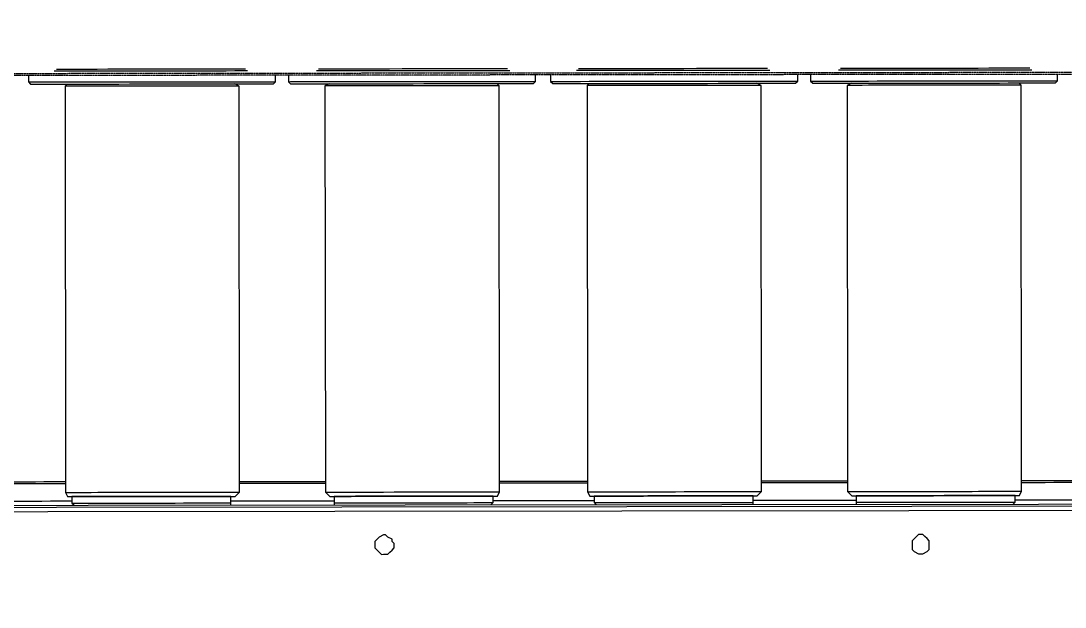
# Model space of a CAD drawing. Header units: feet. Extents: x -99009 to 3252343, y -11094690 to 9035152.
# Drawn here: x 2487088 to 2487448.1, y -1980399.1 to -1980196.9 of the extents above; entities that cross this region are included whole.
import ezdxf

# ---------------------------------------------------------------- set-up
doc = ezdxf.new("R2010")
doc.units = ezdxf.units.FT
doc.linetypes.add('PDF_IMPORT', pattern=[1, 0.8, -0.2])
doc.layers.add('1', color=1, linetype='Continuous')

# ---------------------------------------------------------------- blocks, each defined once
blk = doc.blocks.new('lEVELLING mACHINE')
at = {"color": 200, "lineweight": 25, "transparency": 33554684}
for points in [[(14653.18, 6932.46), (14653.18, 6941.35), (14653.18, 7044.34), (14652.44, 7044.34), (14651.7, 7044.34), (14650.96, 7044.34), (14650.22, 7044.34), (14648.74, 7044.34), (14648, 7044.34), (13658.1, 7044.34), (13658.1, 6909.49), (14648, 6909.49)], [(14644.29, 6907.27), (13661.06, 6907.27), (13661.06, 6908.01), (14644.29, 6908.01), (14644.29, 6909.49)], [(14216.03, 6907.27), (14215.29, 6906.53), (14215.29, 6904.3), (14216.03, 6904.3)], [(14215.29, 6904.3), (14216.03, 6904.3), (14216.77, 6904.3), (14217.51, 6904.3), (14218.99, 6904.3), (14221.21, 6904.3), (14222.7, 6904.3), (14225.66, 6904.3), (14227.88, 6904.3), (14230.85, 6904.3), (14233.81, 6904.3), (14236.77, 6904.3), (14239.74, 6904.3), (14242.7, 6904.3), (14245.67, 6904.3), (14248.63, 6904.3), (14251.59, 6904.3), (14254.56, 6904.3), (14257.52, 6904.3), (14260.48, 6904.3), (14262.71, 6904.3), (14264.93, 6904.3), (14266.41, 6904.3), (14267.89, 6904.3), (14268.63, 6904.3), (14270.12, 6904.3), (14270.12, 6906.53), (14270.12, 6907.27)], [(14305.68, 6907.27), (14305.68, 6906.53), (14305.68, 6904.3), (14306.42, 6904.3), (14307.9, 6904.3), (14309.39, 6904.3), (14310.87, 6904.3), (14313.09, 6904.3), (14315.31, 6904.3), (14317.54, 6904.3), (14320.5, 6904.3), (14323.46, 6904.3), (14326.43, 6904.3), (14329.39, 6904.3), (14332.36, 6904.3), (14336.06, 6904.3), (14339.02, 6904.3), (14341.99, 6904.3), (14344.95, 6904.3), (14347.92, 6904.3), (14350.14, 6904.3), (14352.36, 6904.3), (14354.58, 6904.3), (14356.07, 6904.3), (14357.55, 6904.3), (14359.03, 6904.3), (14359.77, 6904.3), (14360.51, 6904.3)], [(14359.77, 6904.3), (14360.51, 6904.3), (14360.51, 6906.53), (14359.77, 6907.27)], [(14396.08, 6907.27), (14395.34, 6906.53), (14395.34, 6904.3), (14396.08, 6904.3)], [(14395.34, 6904.3), (14396.08, 6904.3), (14396.82, 6904.3), (14397.56, 6904.3), (14399.04, 6904.3), (14401.26, 6904.3), (14402.74, 6904.3), (14405.71, 6904.3), (14407.93, 6904.3), (14410.9, 6904.3), (14413.86, 6904.3), (14416.82, 6904.3), (14419.79, 6904.3), (14422.75, 6904.3), (14425.71, 6904.3), (14428.68, 6904.3), (14431.64, 6904.3), (14434.61, 6904.3), (14437.57, 6904.3), (14440.53, 6904.3), (14442.76, 6904.3), (14444.24, 6904.3), (14446.46, 6904.3), (14447.94, 6904.3), (14448.68, 6904.3), (14450.17, 6904.3), (14450.17, 6906.53), (14450.17, 6907.27)], [(14485.73, 6907.27), (14485.73, 6906.53), (14485.73, 6904.3), (14486.47, 6904.3), (14487.95, 6904.3), (14489.44, 6904.3), (14490.92, 6904.3), (14493.14, 6904.3), (14495.36, 6904.3), (14497.59, 6904.3), (14500.55, 6904.3), (14503.51, 6904.3), (14506.48, 6904.3), (14509.44, 6904.3), (14512.4, 6904.3), (14516.11, 6904.3), (14519.07, 6904.3), (14522.04, 6904.3), (14525, 6904.3), (14527.96, 6904.3), (14530.19, 6904.3), (14532.41, 6904.3), (14534.63, 6904.3), (14536.11, 6904.3), (14537.6, 6904.3), (14539.08, 6904.3), (14539.82, 6904.3), (14540.56, 6904.3)], [(14539.82, 6904.3), (14540.56, 6904.3), (14540.56, 6906.53), (14539.82, 6907.27)], [(14215.29, 6905.79), (14214.55, 6905.79), (14212.32, 6905.79), (14210.1, 6905.79), (14207.88, 6905.79), (14204.91, 6905.79), (14201.95, 6905.79), (14199.73, 6905.79), (14196.76, 6905.79), (14193.8, 6905.79), (14190.84, 6905.79), (14187.87, 6905.79), (14185.65, 6905.79), (14183.43, 6905.79), (14181.2, 6905.79), (14180.46, 6905.79)], [(14271.6, 6762.04), (14273.08, 6762.79), (14273.08, 6902.82), (14271.6, 6904.3), (14270.86, 6904.3), (14270.12, 6904.3), (14268.63, 6904.3), (14267.15, 6904.3), (14265.67, 6904.3), (14263.45, 6904.3), (14261.23, 6904.3), (14258.26, 6904.3), (14255.3, 6904.3), (14252.33, 6904.3), (14249.37, 6904.3), (14246.41, 6904.3), (14243.44, 6904.3), (14239.74, 6904.3), (14236.77, 6904.3), (14233.81, 6904.3), (14230.85, 6904.3), (14227.88, 6904.3), (14225.66, 6904.3), (14222.7, 6904.3), (14220.47, 6904.3), (14218.99, 6904.3), (14217.51, 6904.3), (14216.03, 6904.3), (14214.55, 6904.3), (14213.81, 6904.3), (14213.06, 6902.82), (14213.06, 6762.79), (14213.81, 6762.04)], [(14270.12, 6906.53), (14269.38, 6906.53), (14268.63, 6906.53), (14267.15, 6906.53), (14265.67, 6906.53), (14263.45, 6906.53), (14261.23, 6906.53), (14259, 6906.53), (14256.04, 6906.53), (14253.07, 6906.53), (14250.11, 6906.53), (14247.15, 6906.53), (14244.18, 6906.53), (14241.22, 6906.53), (14238.26, 6906.53), (14235.29, 6906.53), (14232.33, 6906.53), (14229.36, 6906.53), (14226.4, 6906.53), (14224.18, 6906.53), (14221.96, 6906.53), (14219.73, 6906.53), (14218.25, 6906.53), (14217.51, 6906.53), (14216.03, 6906.53), (14215.29, 6906.53)], [(14270.12, 6906.53), (14270.12, 6906.53)], [(14305.68, 6905.79), (14304.94, 6905.79), (14302.72, 6905.79), (14300.5, 6905.79), (14297.53, 6905.79), (14295.31, 6905.79), (14292.34, 6905.79), (14289.38, 6905.79), (14286.42, 6905.79), (14283.45, 6905.79), (14280.49, 6905.79), (14278.27, 6905.79), (14275.3, 6905.79), (14273.08, 6905.79), (14270.86, 6905.79), (14270.12, 6905.79)], [(14270.12, 6904.3), (14270.12, 6904.3)], [(14361.99, 6762.04), (14362.73, 6762.79), (14362.73, 6902.82), (14361.99, 6904.3), (14361.25, 6904.3), (14360.51, 6904.3), (14359.03, 6904.3), (14357.55, 6904.3), (14356.07, 6904.3), (14353.84, 6904.3), (14351.62, 6904.3), (14349.4, 6904.3), (14346.43, 6904.3), (14343.47, 6904.3), (14340.51, 6904.3), (14337.54, 6904.3), (14333.84, 6904.3), (14330.87, 6904.3), (14327.91, 6904.3), (14324.95, 6904.3), (14321.98, 6904.3), (14319.02, 6904.3), (14316.05, 6904.3), (14313.83, 6904.3), (14311.61, 6904.3), (14309.39, 6904.3), (14307.9, 6904.3), (14306.42, 6904.3), (14304.94, 6904.3), (14304.2, 6904.3), (14302.72, 6902.82), (14302.72, 6762.79), (14304.2, 6762.04)], [(14360.51, 6906.53), (14359.77, 6906.53), (14358.29, 6906.53), (14356.81, 6906.53), (14355.32, 6906.53), (14353.84, 6906.53), (14351.62, 6906.53), (14348.66, 6906.53), (14346.43, 6906.53), (14343.47, 6906.53), (14340.51, 6906.53), (14337.54, 6906.53), (14334.58, 6906.53), (14330.87, 6906.53), (14327.91, 6906.53), (14324.95, 6906.53), (14321.98, 6906.53), (14319.02, 6906.53), (14316.8, 6906.53), (14313.83, 6906.53), (14312.35, 6906.53), (14310.13, 6906.53), (14308.65, 6906.53), (14307.16, 6906.53), (14306.42, 6906.53), (14305.68, 6906.53)], [(14305.68, 6904.3), (14305.68, 6904.3)], [(14395.34, 6905.79), (14394.59, 6905.79), (14392.37, 6905.79), (14390.15, 6905.79), (14387.93, 6905.79), (14384.96, 6905.79), (14382, 6905.79), (14379.03, 6905.79), (14376.81, 6905.79), (14373.85, 6905.79), (14370.88, 6905.79), (14367.92, 6905.79), (14365.7, 6905.79), (14363.48, 6905.79), (14361.25, 6905.79), (14360.51, 6905.79)], [(14451.65, 6762.04), (14453.13, 6762.79), (14453.13, 6902.82), (14451.65, 6904.3), (14450.17, 6904.3), (14449.42, 6904.3), (14447.94, 6904.3), (14445.72, 6904.3), (14444.24, 6904.3), (14441.27, 6904.3), (14439.05, 6904.3), (14436.09, 6904.3), (14433.12, 6904.3), (14430.16, 6904.3), (14427.2, 6904.3), (14424.23, 6904.3), (14420.53, 6904.3), (14417.56, 6904.3), (14414.6, 6904.3), (14411.64, 6904.3), (14408.67, 6904.3), (14405.71, 6904.3), (14403.49, 6904.3), (14401.26, 6904.3), (14399.04, 6904.3), (14397.56, 6904.3), (14396.08, 6904.3), (14395.34, 6904.3), (14394.59, 6904.3), (14393.85, 6904.3), (14393.11, 6902.82), (14393.11, 6762.79), (14393.85, 6762.04)], [(14450.17, 6906.53), (14449.42, 6906.53), (14448.68, 6906.53), (14447.2, 6906.53), (14445.72, 6906.53), (14443.5, 6906.53), (14441.27, 6906.53), (14439.05, 6906.53), (14436.09, 6906.53), (14433.12, 6906.53), (14430.16, 6906.53), (14427.2, 6906.53), (14424.23, 6906.53), (14421.27, 6906.53), (14418.3, 6906.53), (14415.34, 6906.53), (14412.38, 6906.53), (14409.41, 6906.53), (14406.45, 6906.53), (14404.23, 6906.53), (14402, 6906.53), (14399.78, 6906.53), (14398.3, 6906.53), (14397.56, 6906.53), (14396.08, 6906.53), (14395.34, 6906.53)], [(14450.17, 6906.53), (14450.17, 6906.53)], [(14485.73, 6905.79), (14484.99, 6905.79), (14482.77, 6905.79), (14480.54, 6905.79), (14477.58, 6905.79), (14475.36, 6905.79), (14472.39, 6905.79), (14469.43, 6905.79), (14466.47, 6905.79), (14463.5, 6905.79), (14460.54, 6905.79), (14458.32, 6905.79), (14455.35, 6905.79), (14453.13, 6905.79), (14450.91, 6905.79), (14450.17, 6905.79)], [(14450.17, 6904.3), (14450.17, 6904.3)], [(14542.04, 6762.04), (14542.78, 6762.79), (14542.78, 6902.82), (14542.04, 6904.3), (14541.3, 6904.3), (14540.56, 6904.3), (14539.08, 6904.3), (14537.6, 6904.3), (14536.11, 6904.3), (14533.89, 6904.3), (14531.67, 6904.3), (14529.45, 6904.3), (14526.48, 6904.3), (14523.52, 6904.3), (14520.55, 6904.3), (14517.59, 6904.3), (14513.89, 6904.3), (14510.92, 6904.3), (14507.96, 6904.3), (14504.25, 6904.3), (14501.29, 6904.3), (14499.07, 6904.3), (14496.1, 6904.3), (14493.88, 6904.3), (14491.66, 6904.3), (14489.44, 6904.3), (14487.95, 6904.3), (14486.47, 6904.3), (14484.99, 6904.3), (14484.25, 6904.3), (14482.77, 6902.82), (14482.77, 6762.79), (14484.25, 6762.04)], [(14540.56, 6906.53), (14539.82, 6906.53), (14538.34, 6906.53), (14536.86, 6906.53), (14535.37, 6906.53), (14533.89, 6906.53), (14531.67, 6906.53), (14528.7, 6906.53), (14526.48, 6906.53), (14523.52, 6906.53), (14520.55, 6906.53), (14517.59, 6906.53), (14514.63, 6906.53), (14510.92, 6906.53), (14507.96, 6906.53), (14504.99, 6906.53), (14502.03, 6906.53), (14499.07, 6906.53), (14496.84, 6906.53), (14493.88, 6906.53), (14492.4, 6906.53), (14490.18, 6906.53), (14488.69, 6906.53), (14487.21, 6906.53), (14486.47, 6906.53), (14485.73, 6906.53)], [(14485.73, 6904.3), (14485.73, 6904.3)], [(14575.38, 6905.79), (14574.64, 6905.79), (14572.42, 6905.79), (14570.2, 6905.79), (14567.97, 6905.79), (14565.01, 6905.79), (14562.05, 6905.79), (14559.08, 6905.79), (14556.86, 6905.79), (14553.9, 6905.79), (14550.93, 6905.79), (14547.97, 6905.79), (14545.75, 6905.79), (14543.52, 6905.79), (14541.3, 6905.79), (14540.56, 6905.79)], [(14182.69, 6899.86), (14183.43, 6899.86), (14185.65, 6899.86), (14187.87, 6899.86), (14190.84, 6899.86), (14193.8, 6899.86), (14196.76, 6899.86), (14199.73, 6899.86), (14201.95, 6899.86), (14204.91, 6899.86), (14207.88, 6899.86), (14210.1, 6899.86), (14212.32, 6899.86), (14213.06, 6899.86)], [(14273.08, 6902.82), (14272.34, 6902.82), (14271.6, 6902.82), (14270.86, 6902.82), (14269.38, 6902.82), (14267.89, 6902.82), (14265.67, 6902.82), (14263.45, 6902.82), (14261.23, 6902.82), (14258.26, 6902.82), (14255.3, 6902.82), (14252.33, 6902.82), (14249.37, 6902.82), (14246.41, 6902.82), (14242.7, 6902.82), (14239.74, 6902.82), (14236.77, 6902.82), (14233.81, 6902.82), (14230.11, 6902.82), (14227.88, 6902.82), (14224.92, 6902.82), (14222.7, 6902.82), (14220.47, 6902.82), (14218.25, 6902.82), (14216.77, 6902.82), (14215.29, 6902.82), (14213.81, 6902.82), (14213.06, 6902.82)], [(14273.08, 6899.86), (14275.3, 6899.86), (14278.27, 6899.86), (14280.49, 6899.86), (14283.45, 6899.86), (14286.42, 6899.86), (14289.38, 6899.86), (14292.34, 6899.86), (14295.31, 6899.86), (14297.53, 6899.86), (14300.5, 6899.86), (14302.72, 6899.86)], [(14362.73, 6902.82), (14361.99, 6902.82), (14360.51, 6902.82), (14359.03, 6902.82), (14357.55, 6902.82), (14355.32, 6902.82), (14353.1, 6902.82), (14350.88, 6902.82), (14347.92, 6902.82), (14344.95, 6902.82), (14341.99, 6902.82), (14339.02, 6902.82), (14335.32, 6902.82), (14332.36, 6902.82), (14329.39, 6902.82), (14325.69, 6902.82), (14322.72, 6902.82), (14319.76, 6902.82), (14316.8, 6902.82), (14314.57, 6902.82), (14311.61, 6902.82), (14309.39, 6902.82), (14307.9, 6902.82), (14306.42, 6902.82), (14304.94, 6902.82), (14304.2, 6902.82), (14303.46, 6902.82), (14302.72, 6902.82)], [(14362.73, 6899.86), (14363.48, 6899.86), (14365.7, 6899.86), (14367.92, 6899.86), (14370.88, 6899.86), (14373.85, 6899.86), (14376.81, 6899.86), (14379.03, 6899.86), (14382, 6899.86), (14384.96, 6899.86), (14387.93, 6899.86), (14390.15, 6899.86), (14392.37, 6899.86), (14393.11, 6899.86)], [(14453.13, 6902.82), (14452.39, 6902.82), (14451.65, 6902.82), (14450.91, 6902.82), (14449.42, 6902.82), (14447.94, 6902.82), (14445.72, 6902.82), (14443.5, 6902.82), (14441.27, 6902.82), (14438.31, 6902.82), (14436.09, 6902.82), (14433.12, 6902.82), (14429.42, 6902.82), (14426.46, 6902.82), (14423.49, 6902.82), (14419.79, 6902.82), (14416.82, 6902.82), (14413.86, 6902.82), (14410.9, 6902.82), (14407.93, 6902.82), (14404.97, 6902.82), (14402.74, 6902.82), (14400.52, 6902.82), (14398.3, 6902.82), (14396.82, 6902.82), (14395.34, 6902.82), (14393.85, 6902.82), (14393.11, 6902.82)], [(14453.13, 6899.86), (14455.35, 6899.86), (14458.32, 6899.86), (14460.54, 6899.86), (14463.5, 6899.86), (14466.47, 6899.86), (14469.43, 6899.86), (14472.39, 6899.86), (14475.36, 6899.86), (14477.58, 6899.86), (14480.54, 6899.86), (14482.77, 6899.86)], [(14542.78, 6902.82), (14542.04, 6902.82), (14541.3, 6902.82), (14539.82, 6902.82), (14537.6, 6902.82), (14536.11, 6902.82), (14533.89, 6902.82), (14531.67, 6902.82), (14528.7, 6902.82), (14525.74, 6902.82), (14522.78, 6902.82), (14519.81, 6902.82), (14516.85, 6902.82), (14513.15, 6902.82), (14510.18, 6902.82), (14506.48, 6902.82), (14503.51, 6902.82), (14500.55, 6902.82), (14497.59, 6902.82), (14495.36, 6902.82), (14492.4, 6902.82), (14490.18, 6902.82), (14487.95, 6902.82), (14486.47, 6902.82), (14484.99, 6902.82), (14484.25, 6902.82), (14483.51, 6902.82), (14482.77, 6902.82)], [(14542.78, 6899.86), (14543.52, 6899.86), (14545.75, 6899.86), (14547.97, 6899.86), (14550.93, 6899.86), (14553.9, 6899.86), (14556.86, 6899.86), (14559.08, 6899.86), (14562.05, 6899.86), (14565.01, 6899.86), (14567.97, 6899.86), (14570.2, 6899.86), (14572.42, 6899.86), (14573.16, 6899.86)], [(14213.06, 6899.12), (14211.58, 6899.12), (14209.36, 6899.12), (14207.14, 6899.12), (14204.17, 6899.12), (14201.21, 6899.12), (14198.99, 6899.12), (14196.02, 6899.12), (14193.06, 6899.12), (14190.09, 6899.12), (14187.87, 6899.12), (14185.65, 6899.12), (14183.43, 6899.12), (14182.69, 6899.12)], [(14302.72, 6899.12), (14301.98, 6899.12), (14299.01, 6899.12), (14296.79, 6899.12), (14293.83, 6899.12), (14291.6, 6899.12), (14288.64, 6899.12), (14285.68, 6899.12), (14282.71, 6899.12), (14280.49, 6899.12), (14277.53, 6899.12), (14275.3, 6899.12), (14273.08, 6899.12)], [(14393.11, 6899.12), (14391.63, 6899.12), (14389.41, 6899.12), (14387.19, 6899.12), (14384.22, 6899.12), (14381.26, 6899.12), (14378.29, 6899.12), (14376.07, 6899.12), (14373.11, 6899.12), (14370.14, 6899.12), (14367.92, 6899.12), (14365.7, 6899.12), (14363.48, 6899.12), (14362.73, 6899.12)], [(14482.77, 6899.12), (14482.03, 6899.12), (14479.06, 6899.12), (14476.84, 6899.12), (14473.88, 6899.12), (14471.65, 6899.12), (14468.69, 6899.12), (14465.72, 6899.12), (14462.76, 6899.12), (14460.54, 6899.12), (14457.57, 6899.12), (14455.35, 6899.12), (14453.13, 6899.12)], [(14573.16, 6899.12), (14571.68, 6899.12), (14569.46, 6899.12), (14567.23, 6899.12), (14564.27, 6899.12), (14561.31, 6899.12), (14558.34, 6899.12), (14556.12, 6899.12), (14553.16, 6899.12), (14550.19, 6899.12), (14547.97, 6899.12), (14545.01, 6899.12), (14543.52, 6899.12), (14542.78, 6899.12)], [(14213.06, 6762.79), (14213.81, 6762.79), (14215.29, 6762.79), (14216.77, 6762.79), (14218.25, 6762.79), (14220.47, 6762.79), (14222.7, 6762.79), (14224.92, 6762.79), (14227.88, 6762.79), (14230.11, 6762.79), (14233.81, 6762.79), (14236.77, 6762.79), (14239.74, 6762.79), (14242.7, 6762.79), (14246.41, 6762.79), (14249.37, 6762.79), (14252.33, 6762.79), (14255.3, 6762.79), (14258.26, 6762.79), (14261.23, 6762.79), (14263.45, 6762.79), (14265.67, 6762.79), (14267.89, 6762.79), (14269.38, 6762.79), (14270.86, 6762.79), (14271.6, 6762.79), (14272.34, 6762.79), (14273.08, 6762.79)], [(14302.72, 6762.79), (14303.46, 6762.79), (14304.2, 6762.79), (14304.94, 6762.79), (14306.42, 6762.79), (14307.9, 6762.79), (14309.39, 6762.79), (14311.61, 6762.79), (14314.57, 6762.79), (14316.8, 6762.79), (14319.76, 6762.79), (14322.72, 6762.79), (14325.69, 6762.79), (14329.39, 6762.79), (14332.36, 6762.79), (14335.32, 6762.79), (14339.02, 6762.79), (14341.99, 6762.79), (14344.95, 6762.79), (14347.92, 6762.79), (14350.88, 6762.79), (14353.1, 6762.79), (14355.32, 6762.79), (14357.55, 6762.79), (14359.03, 6762.79), (14360.51, 6762.79), (14361.99, 6762.79), (14362.73, 6762.79)], [(14393.11, 6762.79), (14393.85, 6762.79), (14395.34, 6762.79), (14396.82, 6762.79), (14398.3, 6762.79), (14400.52, 6762.79), (14402.74, 6762.79), (14404.97, 6762.79), (14407.93, 6762.79), (14410.9, 6762.79), (14413.86, 6762.79), (14416.82, 6762.79), (14419.79, 6762.79), (14423.49, 6762.79), (14426.46, 6762.79), (14429.42, 6762.79), (14433.12, 6762.79), (14436.09, 6762.79), (14438.31, 6762.79), (14441.27, 6762.79), (14443.5, 6762.79), (14445.72, 6762.79), (14447.94, 6762.79), (14449.42, 6762.79), (14450.91, 6762.79), (14451.65, 6762.79), (14452.39, 6762.79), (14453.13, 6762.79)], [(14453.13, 6762.79), (14453.13, 6762.79)], [(14482.77, 6762.79), (14483.51, 6762.79), (14484.25, 6762.79), (14484.99, 6762.79), (14486.47, 6762.79), (14487.95, 6762.79), (14490.18, 6762.79), (14492.4, 6762.79), (14495.36, 6762.79), (14497.59, 6762.79), (14500.55, 6762.79), (14503.51, 6762.79), (14506.48, 6762.79), (14510.18, 6762.79), (14513.15, 6762.79), (14516.85, 6762.79), (14519.81, 6762.79), (14522.78, 6762.79), (14525.74, 6762.79), (14528.7, 6762.79), (14531.67, 6762.79), (14533.89, 6762.79), (14536.11, 6762.79), (14537.6, 6762.79), (14539.82, 6762.79), (14541.3, 6762.79), (14542.04, 6762.79), (14542.78, 6762.79)], [(14542.78, 6762.79), (14542.78, 6762.79)], [(14285.68, 6759.08), (14285.68, 6761.3), (14284.94, 6762.04), (14284.19, 6762.04), (14283.45, 6762.04), (14281.97, 6762.04), (14280.49, 6762.04), (14278.27, 6762.04), (14276.79, 6762.04), (14273.82, 6762.04), (14270.86, 6762.04), (14267.89, 6762.04), (14264.93, 6762.04), (14261.97, 6762.04), (14258.26, 6762.04), (14254.56, 6762.04), (14250.85, 6762.04), (14247.15, 6762.04), (14242.7, 6762.04), (14239, 6762.04), (14235.29, 6762.04), (14231.59, 6762.04), (14227.88, 6762.04), (14224.18, 6762.04), (14220.47, 6762.04), (14217.51, 6762.04), (14214.55, 6762.04), (14211.58, 6762.04), (14209.36, 6762.04), (14207.14, 6762.04), (14205.65, 6762.04), (14203.43, 6762.04), (14202.69, 6762.04), (14201.95, 6762.04), (14201.21, 6762.04), (14200.47, 6761.3), (14200.47, 6759.08)], [(14285.68, 6761.3), (14284.94, 6761.3), (14284.19, 6761.3), (14282.71, 6761.3), (14281.23, 6761.3), (14279.01, 6761.3), (14276.79, 6761.3), (14274.56, 6761.3), (14271.6, 6761.3), (14268.63, 6761.3), (14265.67, 6761.3), (14262.71, 6761.3), (14259, 6761.3), (14255.3, 6761.3), (14251.59, 6761.3), (14247.89, 6761.3), (14244.18, 6761.3), (14239.74, 6761.3), (14236.03, 6761.3), (14232.33, 6761.3), (14228.62, 6761.3), (14224.92, 6761.3), (14221.96, 6761.3), (14218.25, 6761.3), (14215.29, 6761.3), (14212.32, 6761.3), (14210.1, 6761.3), (14207.88, 6761.3), (14205.65, 6761.3), (14204.17, 6761.3), (14202.69, 6761.3), (14201.21, 6761.3), (14200.47, 6761.3)], [(14375.33, 6759.08), (14375.33, 6761.3), (14374.59, 6762.04), (14373.85, 6762.04), (14373.11, 6762.04), (14372.37, 6762.04), (14370.88, 6762.04), (14368.66, 6762.04), (14366.44, 6762.04), (14364.22, 6762.04), (14361.25, 6762.04), (14358.29, 6762.04), (14355.32, 6762.04), (14351.62, 6762.04), (14347.92, 6762.04), (14344.21, 6762.04), (14340.51, 6762.04), (14336.8, 6762.04), (14333.1, 6762.04), (14329.39, 6762.04), (14324.95, 6762.04), (14321.24, 6762.04), (14317.54, 6762.04), (14313.83, 6762.04), (14310.87, 6762.04), (14307.9, 6762.04), (14304.94, 6762.04), (14301.98, 6762.04), (14299.75, 6762.04), (14297.53, 6762.04), (14295.31, 6762.04), (14293.83, 6762.04), (14292.34, 6762.04), (14291.6, 6762.04), (14290.86, 6762.04), (14290.12, 6761.3), (14290.12, 6759.08)], [(14375.33, 6761.3), (14374.59, 6761.3), (14373.85, 6761.3), (14372.37, 6761.3), (14370.88, 6761.3), (14369.4, 6761.3), (14367.18, 6761.3), (14364.96, 6761.3), (14361.99, 6761.3), (14359.03, 6761.3), (14356.07, 6761.3), (14352.36, 6761.3), (14348.66, 6761.3), (14344.95, 6761.3), (14341.25, 6761.3), (14337.54, 6761.3), (14333.84, 6761.3), (14330.13, 6761.3), (14326.43, 6761.3), (14322.72, 6761.3), (14319.02, 6761.3), (14315.31, 6761.3), (14311.61, 6761.3), (14308.65, 6761.3), (14305.68, 6761.3), (14302.72, 6761.3), (14299.75, 6761.3), (14297.53, 6761.3), (14295.31, 6761.3), (14293.83, 6761.3), (14292.34, 6761.3), (14291.6, 6761.3), (14290.86, 6761.3), (14290.12, 6761.3)], [(14465.72, 6759.08), (14465.72, 6761.3), (14464.98, 6762.04), (14464.24, 6762.04), (14463.5, 6762.04), (14462.02, 6762.04), (14460.54, 6762.04), (14458.32, 6762.04), (14456.09, 6762.04), (14453.87, 6762.04), (14450.91, 6762.04), (14447.94, 6762.04), (14444.98, 6762.04), (14442.01, 6762.04), (14438.31, 6762.04), (14434.61, 6762.04), (14430.9, 6762.04), (14426.46, 6762.04), (14422.75, 6762.04), (14419.05, 6762.04), (14415.34, 6762.04), (14411.64, 6762.04), (14407.93, 6762.04), (14404.23, 6762.04), (14400.52, 6762.04), (14397.56, 6762.04), (14394.59, 6762.04), (14391.63, 6762.04), (14389.41, 6762.04), (14387.19, 6762.04), (14385.7, 6762.04), (14383.48, 6762.04), (14382.74, 6762.04), (14382, 6762.04), (14381.26, 6762.04), (14380.52, 6761.3), (14380.52, 6759.08)], [(14465.72, 6761.3), (14464.98, 6761.3), (14463.5, 6761.3), (14462.76, 6761.3), (14461.28, 6761.3), (14459.06, 6761.3), (14456.83, 6761.3), (14454.61, 6761.3), (14451.65, 6761.3), (14448.68, 6761.3), (14445.72, 6761.3), (14442.76, 6761.3), (14439.05, 6761.3), (14435.35, 6761.3), (14431.64, 6761.3), (14427.94, 6761.3), (14424.23, 6761.3), (14419.79, 6761.3), (14416.08, 6761.3), (14412.38, 6761.3), (14408.67, 6761.3), (14404.97, 6761.3), (14402, 6761.3), (14398.3, 6761.3), (14395.34, 6761.3), (14392.37, 6761.3), (14390.15, 6761.3), (14387.93, 6761.3), (14385.7, 6761.3), (14384.22, 6761.3), (14382.74, 6761.3), (14381.26, 6761.3), (14380.52, 6761.3)], [(14555.38, 6759.08), (14555.38, 6761.3), (14554.64, 6762.04), (14553.9, 6762.04), (14553.16, 6762.04), (14552.41, 6762.04), (14550.19, 6762.04), (14548.71, 6762.04), (14546.49, 6762.04), (14544.26, 6762.04), (14541.3, 6762.04), (14538.34, 6762.04), (14535.37, 6762.04), (14531.67, 6762.04), (14527.96, 6762.04), (14524.26, 6762.04), (14520.55, 6762.04), (14516.85, 6762.04), (14513.15, 6762.04), (14509.44, 6762.04), (14504.99, 6762.04), (14501.29, 6762.04), (14497.59, 6762.04), (14493.88, 6762.04), (14490.92, 6762.04), (14487.95, 6762.04), (14484.99, 6762.04), (14482.03, 6762.04), (14479.06, 6762.04), (14477.58, 6762.04), (14475.36, 6762.04), (14473.88, 6762.04), (14472.39, 6762.04), (14471.65, 6762.04), (14470.91, 6762.04), (14470.17, 6761.3), (14470.17, 6759.08)], [(14555.38, 6761.3), (14554.64, 6761.3), (14553.9, 6761.3), (14552.41, 6761.3), (14550.93, 6761.3), (14549.45, 6761.3), (14547.23, 6761.3), (14545.01, 6761.3), (14542.04, 6761.3), (14539.08, 6761.3), (14536.11, 6761.3), (14532.41, 6761.3), (14528.7, 6761.3), (14525, 6761.3), (14521.3, 6761.3), (14517.59, 6761.3), (14513.89, 6761.3), (14510.18, 6761.3), (14506.48, 6761.3), (14502.77, 6761.3), (14499.07, 6761.3), (14495.36, 6761.3), (14491.66, 6761.3), (14488.69, 6761.3), (14485.73, 6761.3), (14482.77, 6761.3), (14479.8, 6761.3), (14477.58, 6761.3), (14475.36, 6761.3), (14473.88, 6761.3), (14472.39, 6761.3), (14471.65, 6761.3), (14470.91, 6761.3), (14470.17, 6761.3)], [(14209.36, 6757.6), (14210.84, 6757.6), (14213.81, 6757.6), (14216.77, 6757.6), (14219.73, 6757.6), (14223.44, 6757.6), (14227.14, 6757.6), (14230.85, 6757.6), (14234.55, 6757.6), (14238.26, 6757.6), (14241.96, 6757.6), (14245.67, 6757.6), (14249.37, 6757.6), (14253.07, 6757.6), (14256.78, 6757.6), (14260.48, 6757.6), (14264.19, 6757.6), (14267.15, 6757.6), (14270.12, 6757.6), (14273.08, 6757.6), (14276.04, 6757.6)], [(14275.3, 6756.86), (14273.82, 6756.86), (14270.86, 6756.86), (14267.89, 6756.86), (14264.93, 6756.86), (14261.97, 6756.86), (14258.26, 6756.86), (14254.56, 6756.86), (14250.85, 6756.86), (14247.15, 6756.86), (14242.7, 6756.86), (14239, 6756.86), (14235.29, 6756.86), (14231.59, 6756.86), (14227.88, 6756.86), (14224.18, 6756.86), (14220.47, 6756.86), (14217.51, 6756.86), (14214.55, 6756.86), (14211.58, 6756.86), (14210.1, 6756.86)], [(14299.75, 6757.6), (14301.24, 6757.6), (14304.2, 6757.6), (14307.16, 6757.6), (14310.13, 6757.6), (14313.09, 6757.6), (14316.8, 6757.6), (14320.5, 6757.6), (14324.21, 6757.6), (14327.91, 6757.6), (14331.61, 6757.6), (14336.06, 6757.6), (14339.77, 6757.6), (14343.47, 6757.6), (14347.17, 6757.6), (14350.88, 6757.6), (14353.84, 6757.6), (14357.55, 6757.6), (14360.51, 6757.6), (14363.48, 6757.6), (14365.7, 6757.6), (14366.44, 6757.6)], [(14365.7, 6756.86), (14364.22, 6756.86), (14361.25, 6756.86), (14358.29, 6756.86), (14355.32, 6756.86), (14351.62, 6756.86), (14347.92, 6756.86), (14344.21, 6756.86), (14340.51, 6756.86), (14336.8, 6756.86), (14333.1, 6756.86), (14329.39, 6756.86), (14324.95, 6756.86), (14321.24, 6756.86), (14317.54, 6756.86), (14313.83, 6756.86), (14310.87, 6756.86), (14307.9, 6756.86), (14304.94, 6756.86), (14301.98, 6756.86), (14300.5, 6756.86)], [(14389.41, 6757.6), (14390.89, 6757.6), (14393.85, 6757.6), (14396.82, 6757.6), (14399.78, 6757.6), (14403.49, 6757.6), (14407.19, 6757.6), (14410.9, 6757.6), (14414.6, 6757.6), (14418.3, 6757.6), (14422.01, 6757.6), (14425.71, 6757.6), (14429.42, 6757.6), (14433.12, 6757.6), (14436.83, 6757.6), (14440.53, 6757.6), (14444.24, 6757.6), (14447.2, 6757.6), (14450.17, 6757.6), (14453.13, 6757.6), (14456.09, 6757.6)], [(14455.35, 6756.86), (14453.87, 6756.86), (14450.91, 6756.86), (14447.94, 6756.86), (14444.98, 6756.86), (14442.01, 6756.86), (14438.31, 6756.86), (14434.61, 6756.86), (14430.9, 6756.86), (14426.46, 6756.86), (14422.75, 6756.86), (14419.05, 6756.86), (14415.34, 6756.86), (14411.64, 6756.86), (14407.93, 6756.86), (14404.23, 6756.86), (14400.52, 6756.86), (14397.56, 6756.86), (14394.59, 6756.86), (14391.63, 6756.86), (14390.15, 6756.86)], [(14479.8, 6757.6), (14481.28, 6757.6), (14484.25, 6757.6), (14487.21, 6757.6), (14490.18, 6757.6), (14493.14, 6757.6), (14496.84, 6757.6), (14500.55, 6757.6), (14504.25, 6757.6), (14507.96, 6757.6), (14511.66, 6757.6), (14516.11, 6757.6), (14519.81, 6757.6), (14523.52, 6757.6), (14527.22, 6757.6), (14530.93, 6757.6), (14533.89, 6757.6), (14537.6, 6757.6), (14540.56, 6757.6), (14543.52, 6757.6), (14545.75, 6757.6), (14546.49, 6757.6)], [(14545.75, 6756.86), (14544.26, 6756.86), (14541.3, 6756.86), (14538.34, 6756.86), (14535.37, 6756.86), (14531.67, 6756.86), (14527.96, 6756.86), (14524.26, 6756.86), (14520.55, 6756.86), (14516.85, 6756.86), (14513.15, 6756.86), (14509.44, 6756.86), (14504.99, 6756.86), (14501.29, 6756.86), (14497.59, 6756.86), (14493.88, 6756.86), (14490.92, 6756.86), (14487.95, 6756.86), (14484.99, 6756.86), (14482.03, 6756.86), (14480.54, 6756.86)]]:
    blk.add_lwpolyline(points, dxfattribs=at)
for points in [[(14247.89, 6924.31), (14247.15, 6924.31), (14245.67, 6923.57), (14244.92, 6922.83), (14244.92, 6922.09), (14244.92, 6920.61), (14244.92, 6919.86), (14245.67, 6919.12), (14246.41, 6918.38), (14247.15, 6917.64), (14248.63, 6917.64), (14249.37, 6918.38), (14250.11, 6919.12), (14250.85, 6919.86), (14250.85, 6920.61), (14250.85, 6922.09), (14250.85, 6922.83), (14250.11, 6923.57), (14248.63, 6924.31)], [(14433.12, 6924.31), (14431.64, 6924.31), (14430.9, 6923.57), (14430.16, 6922.83), (14429.42, 6922.09), (14429.42, 6920.61), (14430.16, 6919.86), (14430.16, 6919.12), (14431.64, 6918.38), (14432.38, 6917.64), (14433.12, 6917.64), (14434.61, 6918.38), (14435.35, 6919.12), (14436.09, 6919.86), (14436.09, 6920.61), (14436.09, 6922.09), (14435.35, 6922.83), (14434.61, 6923.57), (14433.86, 6924.31)]]:
    blk.add_lwpolyline(points, close=True, dxfattribs=at)
at = {"color": 200, "linetype": 'PDF_IMPORT', "lineweight": 25, "ltscale": 0.041667, "transparency": 33554684}
blk.add_lwpolyline([(13736.64, 6759.08), (14650.22, 6759.08)], dxfattribs=at)
at = {"color": 200, "linetype": 'PDF_IMPORT', "lineweight": 25, "ltscale": 0.044444, "transparency": 33554684}
blk.add_lwpolyline([(14650.22, 6758.34), (13655.14, 6758.34)], dxfattribs=at)
blk = doc.blocks.new('A$Cac12730c')
blk.add_blockref('lEVELLING mACHINE', (-11218.13, -5688.95))

msp = doc.modelspace()

# ---------------------------------------------------------------- linework, layer by layer
at = {"layer": '1'}
msp.add_arc((2520410.24778, -1978395.99612), 100000, 84.1346387202, 194.3871675539, dxfattribs=at)

# ---------------------------------------------------------------- block references
at = {"transparency": 33554684, "rotation": 180.0650517140762}
msp.add_blockref('A$Cac12730c', (2490426.6334, -1979141.86212), dxfattribs=at)

doc.saveas('drawing.dxf')
